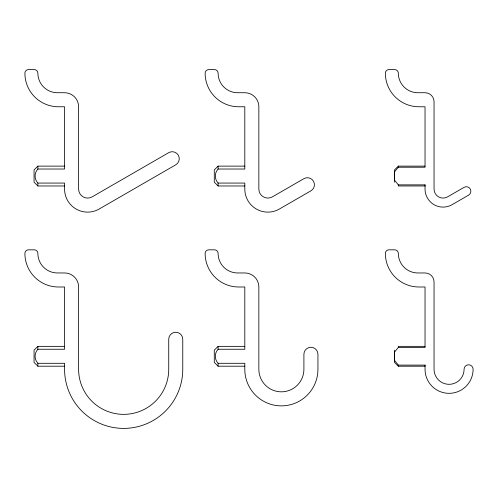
<?xml version="1.0" encoding="UTF-8"?>
<svg xmlns="http://www.w3.org/2000/svg" width="498" height="498" viewBox="0 0 498 498"><rect width="100%" height="100%" fill="white"/><g stroke="black" fill="none" stroke-linecap="round" stroke-linejoin="round"><path stroke-width="0.75" d="M394.771 360.782L394.522 360.403L398.332 365.102L425.037 365.102L425.037 369.304A24.029 24.029 0 0 0 449.072 393.333A24.029 24.029 0 0 0 473.1 369.304A4.507 4.507 0 0 0 468.593 364.797A4.507 4.507 0 0 0 464.086 369.304A15.021 15.021 0 0 1 449.072 384.325A15.021 15.021 0 0 1 434.051 369.304L434.051 281.974A9.014 9.014 0 0 0 425.037 272.96L417.859 272.96A19.528 19.528 0 0 1 398.332 253.432A3.604 3.604 0 0 0 394.727 249.828L388.969 249.828A3.604 3.604 0 0 0 385.365 253.432A33.565 33.565 0 0 0 418.93 286.997L425.037 286.997L425.037 347.455L398.332 347.455L394.509 352.13L394.522 360.608M394.516 180.176L398.332 184.87L425.037 184.87L425.037 189.072A18.021 18.021 0 0 0 452.072 204.684L468.593 195.141A4.507 4.507 0 0 0 470.243 188.991A4.507 4.507 0 0 0 464.086 187.341L447.565 196.878A9.014 9.014 0 0 1 434.051 189.072L434.051 101.741A9.014 9.014 0 0 0 425.037 92.728L417.859 92.728A19.528 19.528 0 0 1 398.332 73.206A3.604 3.604 0 0 0 394.727 69.602L388.969 69.602A3.604 3.604 0 0 0 385.365 73.206A33.565 33.565 0 0 0 418.93 106.765L425.037 106.765L425.037 167.222L398.332 167.222L394.509 171.903L394.522 180.376M394.522 171.717L394.771 171.542M64.572 166.12L37.873 166.12L37.873 169.027C34.157 172.993 34.157 179.099 37.873 183.065L37.873 185.972L64.572 185.972M64.572 346.353L37.873 346.353L37.873 349.26C34.157 353.225 34.157 359.332 37.873 363.297L37.873 366.204L64.572 366.204M244.804 166.12L218.105 166.12L218.105 169.027C214.389 172.993 214.389 179.099 218.105 183.065L218.105 185.972L244.804 185.972M244.804 346.353L218.105 346.353L218.105 349.26C214.389 353.225 214.389 359.332 218.105 363.297L218.105 366.204L244.804 366.204M394.522 352.154L394.771 351.775M37.873 166.12L34.057 169.924L34.057 182.168L37.873 185.972M218.105 166.12L214.289 169.924L214.289 182.168L218.105 185.972M37.873 346.353L34.057 350.156L34.057 362.395L37.873 366.204M425.037 166.12L398.332 166.12L394.522 169.924L394.522 182.168M218.105 346.353L214.289 350.156L214.289 362.395L218.105 366.204M37.873 169.027L64.572 169.027L64.572 106.765L58.465 106.765A33.565 33.565 0 0 1 24.9 73.206A3.604 3.604 0 0 1 28.504 69.602L34.269 69.602A3.604 3.604 0 0 1 37.873 73.206A19.528 19.528 0 0 0 57.395 92.728L64.572 92.728A14.037 14.037 0 0 1 78.616 106.765L78.616 189.072A9.014 9.014 0 0 0 92.13 196.878L168.729 152.656A7.022 7.022 0 0 1 178.321 155.22A7.022 7.022 0 0 1 175.75 164.813L99.152 209.036A23.051 23.051 0 0 1 64.572 189.072L64.572 183.065L37.873 183.065M218.105 169.027L244.804 169.027L244.804 106.765L238.698 106.765A33.565 33.565 0 0 1 205.132 73.206A3.604 3.604 0 0 1 208.737 69.602L214.495 69.602A3.604 3.604 0 0 1 218.105 73.206A19.528 19.528 0 0 0 237.627 92.728L244.804 92.728A14.037 14.037 0 0 1 258.848 106.765L258.848 189.072A9.014 9.014 0 0 0 272.362 196.878L303.905 178.67A7.022 7.022 0 0 1 313.491 181.235A7.022 7.022 0 0 1 310.92 190.827L279.384 209.036A23.051 23.051 0 0 1 244.804 189.072L244.804 183.065L218.105 183.065M425.037 346.353L398.332 346.353L398.332 347.455M37.873 349.26L64.572 349.26L64.572 286.997L58.465 286.997A33.565 33.565 0 0 1 24.9 253.432A3.604 3.604 0 0 1 28.504 249.828L34.269 249.828A3.604 3.604 0 0 1 37.873 253.432A19.528 19.528 0 0 0 57.395 272.96L64.572 272.96A14.037 14.037 0 0 1 78.616 286.997L78.616 369.304A45.057 45.057 0 0 0 123.672 414.361A45.057 45.057 0 0 0 168.729 369.304L168.729 339.269A7.022 7.022 0 0 1 175.75 332.247A7.022 7.022 0 0 1 182.766 339.269L182.766 369.304A59.094 59.094 0 0 1 123.672 428.398A59.094 59.094 0 0 1 64.572 369.304L64.572 363.297L37.873 363.297M218.105 349.26L244.804 349.26L244.804 286.997L238.698 286.997A33.565 33.565 0 0 1 205.132 253.432A3.604 3.604 0 0 1 208.737 249.828L214.495 249.828A3.604 3.604 0 0 1 218.105 253.432A19.528 19.528 0 0 0 237.627 272.96L244.804 272.96A14.037 14.037 0 0 1 258.848 286.997L258.848 369.304A22.528 22.528 0 0 0 281.376 391.833A22.528 22.528 0 0 0 303.905 369.304L303.905 354.283A7.022 7.022 0 0 1 310.92 347.268A7.022 7.022 0 0 1 317.942 354.283L317.942 369.304A36.566 36.566 0 0 1 281.376 405.87A36.566 36.566 0 0 1 244.804 369.304L244.804 363.297L218.105 363.297M394.522 350.156L394.522 362.395L398.332 366.204L425.037 366.204L425.037 365.102M394.522 180.17L394.771 180.55M425.037 184.87L425.037 185.972L398.332 185.972L398.332 184.87M398.332 166.12L398.332 167.222M398.332 365.102L398.332 366.204"/></g></svg>
